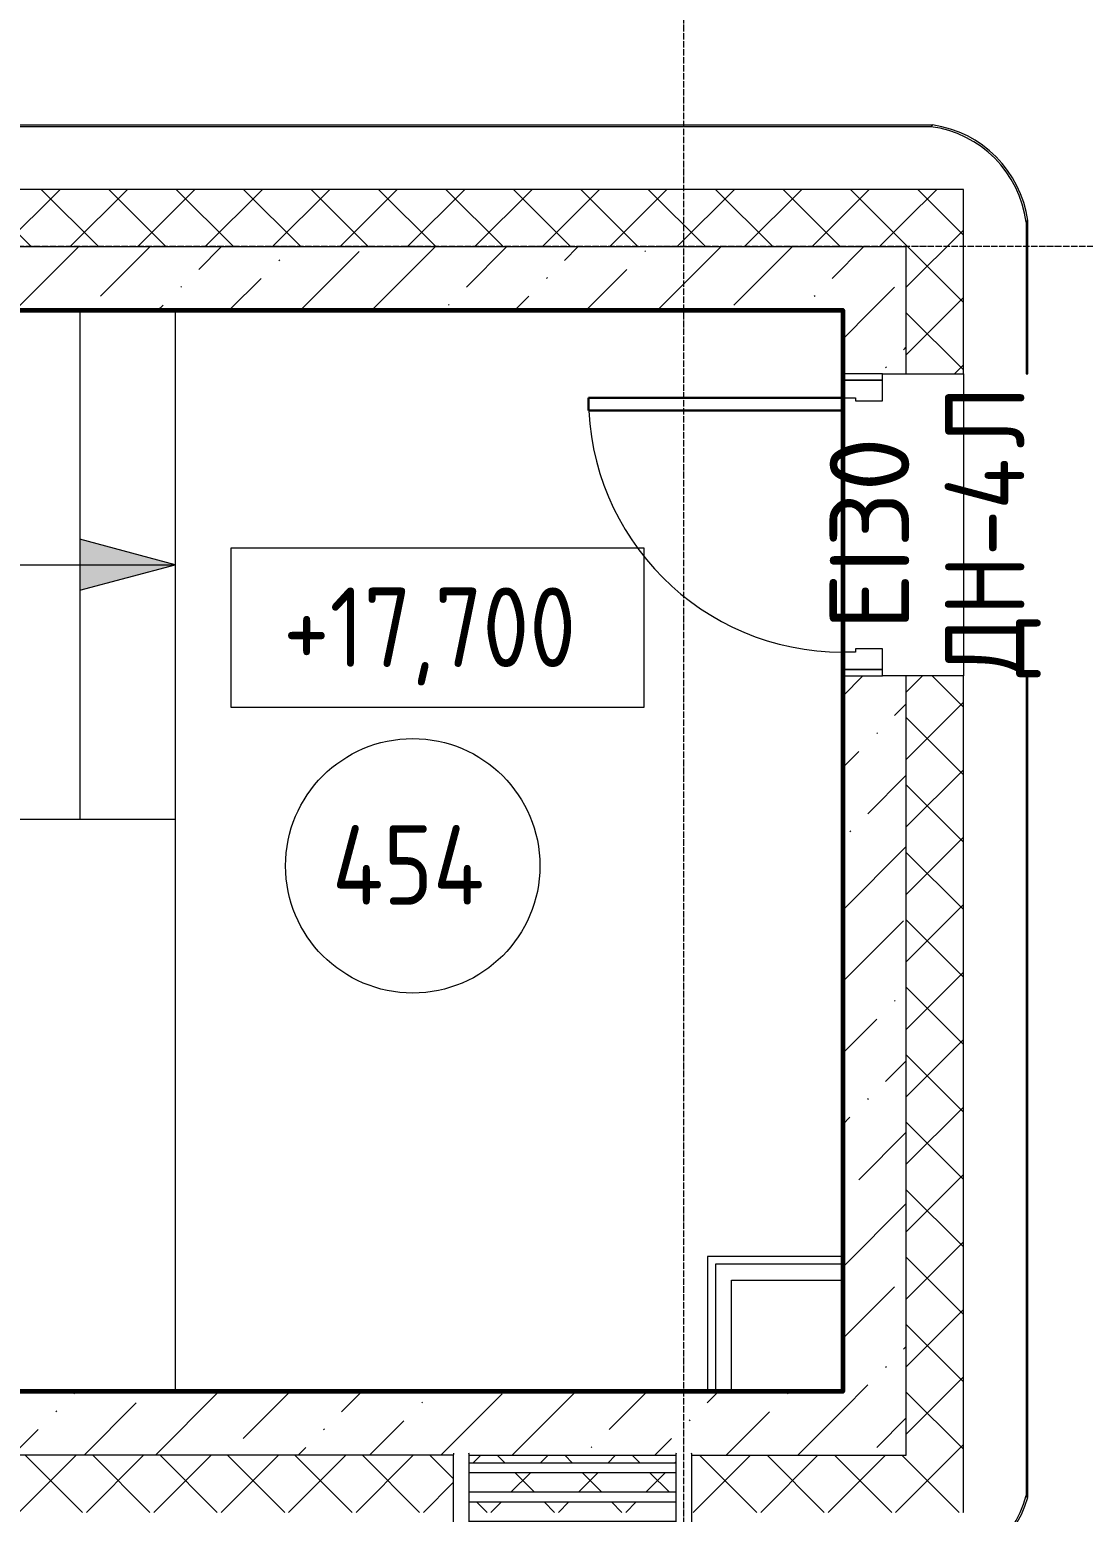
# Model space of a CAD drawing. Header units: millimetres. Extents: x -56773 to 221258, y -262288 to 26541.
# Drawn here: x -15648 to -12334, y -239489 to -234826 of the extents above; entities that cross this region are included whole.
import ezdxf

# ---------------------------------------------------------------- set-up
doc = ezdxf.new("R2010")
doc.units = ezdxf.units.MM
doc.linetypes.add('ADSK_Линия сетки', pattern=[25, 20, -2.5, 0, -2.5])
for name, color, linetype, lineweight in [('3.1 Штукатурка внешн стен для инвесторов', 5, 'Continuous', 60), ('Аннотация', 7, 'Continuous', 20), ('Двери', 7, 'Continuous', 9), ('Лестницы', 7, 'Continuous', 9), ('Марки дверей', 7, 'Continuous', 20), ('Марки помещений', 7, 'Continuous', 20), ('Оборудование', 7, 'Continuous', 18), ('Оси', 7, 'Continuous', 9), ('Отметки', 7, 'Continuous', 9), ('Панели витража', 7, 'Continuous', 9), ('Стены наружные', 7, 'Continuous', 18), ('Стены несущие', 7, 'Continuous', 30), ('Стены отделка', 7, 'Continuous', 30), ('Стены штриховка', 7, 'Continuous', 9), ('Стрелки вверх', 7, 'Continuous', 18)]:
    doc.layers.add(name, color=color, linetype=linetype, lineweight=lineweight)
doc.styles.add('GOST Common_2', font='', dxfattribs={"width": 0.9, "height": 250})
doc.styles.add('ISOCPEUR', font='isocpeur.ttf', dxfattribs={"height": 250})
doc.styles.get('GOST Common_2').set_extended_font_data('GOST Common')
pattern_1 = [(45, (9.36, -250313.7), (84.1895, 308.69595), [396.875, -79.375, 3.353, -76.022])]
pattern_2 = [(45, (9.36, -250313.7), (-106.066, 106.066), []), (135, (9.36, -250313.7), (-106.066, -106.066), [])]

# ---------------------------------------------------------------- blocks, each defined once
blk = doc.blocks.new('Системная панель - 1_Алюминиевая панель RAL 1013-3118565-Маркировочный 5-й')
at = {"layer": 'Панели витража', "lineweight": 18}
for p, q in [((575.6, 2.5), (-2005.6, 2.5)), ((-2005.6, 2.5), (-2005.6, -2.5)), ((575.6, -2.5), (575.6, 2.5)), ((2005.6, 2.5), (1525.6, 2.5)), ((1525.6, 2.5), (1525.6, -2.5)), ((2005.6, -2.5), (2005.6, 2.5)), ((-2005.6, -2.5), (575.6, -2.5)), ((1525.6, -2.5), (2005.6, -2.5))]:
    blk.add_line(p, q, dxfattribs=at)
blk = doc.blocks.new('Системная панель - 1_Алюминиевая панель RAL 1013-3091615-Маркировочный 5-й')
at = {"layer": 'Панели витража', "lineweight": 18}
for p, q in [((4380, 2.5), (-4380, 2.5)), ((-4380, 2.5), (-4380, -2.5)), ((4380, -2.5), (4380, 2.5)), ((-4380, -2.5), (4380, -2.5))]:
    blk.add_line(p, q, dxfattribs=at)
blk = doc.blocks.new('Дверь однопольная противопожарная - ДН-5Л 950х2100 Дверной блок однопольный глухой_ EI30_ правое открывание наружняя-2792595-Маркировочный 5-й')
at = {"layer": 'Двери', "lineweight": 30}
for p, q in [((400, 900), (360, 900)), ((360, 900), (360, 100)), ((400, 100), (400, 900)), ((360, 100), (400, 100))]:
    blk.add_line(p, q, dxfattribs=at)
at = {"layer": 'Двери'}
for p, q in [((-455, 100), (-475, 100)), ((-475, 100), (-475, -25)), ((-400, 100), (-455, 100)), ((-455, 100), (-455, -25)), ((-455, -25), (-455, 100)), ((-400, 60), (-400, 100)), ((455, 100), (400, 100)), ((400, 100), (400, 60)), ((455, -25), (455, 100)), ((475, 100), (455, 100)), ((455, 100), (455, -25)), ((475, -25), (475, 100)), ((-390, 60), (-400, 60)), ((-390, -25), (-390, 60)), ((400, 60), (390, 60)), ((390, 60), (390, -25)), ((-475, -25), (-455, -25)), ((-455, -25), (-390, -25)), ((390, -25), (455, -25)), ((455, -25), (475, -25))]:
    blk.add_line(p, q, dxfattribs=at)
blk.add_arc((400, 100), 800, 90, 180, dxfattribs=at)
blk = doc.blocks.new('Панель изогнутая_маленькая - Панель изогнутая_RAL 1013-3091830-Маркировочный 5-й')
at = {"layer": 'Панели витража', "lineweight": 18}
for p, q in [((-207.4, 4), (-207.4, -3.7)), ((207.4, -3), (207.4, 4.7))]:
    blk.add_line(p, q, dxfattribs=at)
for radius, start, end in [(342.7, 232.8663, 307.3295), (348.9, 233.628, 306.5624)]:
    blk.add_arc((-0.5, 277.2), radius, start, end, dxfattribs=at)
blk = doc.blocks.new('Панель изогнутая_маленькая - Панель изогнутая_RAL 1013-3091806-Маркировочный 5-й')
at = {"layer": 'Панели витража', "lineweight": 18}
for p, q in [((-212.1, 3.7), (-212.1, -4)), ((212.1, -4.7), (212.1, 3))]:
    blk.add_line(p, q, dxfattribs=at)
for radius, start, end in [(353.3, 53.0073, 126.8053), (347.2, 52.2424, 127.5649)]:
    blk.add_arc((-0.5, -279.2), radius, start, end, dxfattribs=at)
blk = doc.blocks.new('Pozharnaya_lestnitsa - Тип 1-3095833-Маркировочный 5-й')
at = {"layer": 'Оборудование'}
for p, q in [((-275, 1142.9), (-275, 1009.9)), ((430.3, 1157.9), (-230.3, 1157.9)), ((-225, 657.9), (-225, 1142.9)), ((-225, 1127.9), (425, 1127.9)), ((425, 1142.9), (425, 1009.9)), ((475, 657.9), (475, 1142.9)), ((-225.1, 1087.9), (425.2, 1087.9)), ((425.1, 1117.9), (-225, 1117.9)), ((425.1, 1025.9), (-225.1, 1025.9)), ((-225.1, 995.9), (425, 995.9)), ((425, 933.9), (-225.2, 933.9)), ((-225.1, 903.9), (425.1, 903.9)), ((425.2, 841.9), (-225, 841.9)), ((-225, 811.9), (425.1, 811.9)), ((425, 749.9), (-225.1, 749.9)), ((-275, 735.6), (-275, 142.9)), ((-225.3, 719.9), (425, 719.9)), ((425, 735.6), (425, 142.9)), ((425.3, 657.9), (-225, 657.9)), ((-225, 627.9), (425.2, 627.9)), ((425.2, 565.9), (-225, 565.9)), ((-225, 535.9), (425.1, 535.9)), ((425.1, 473.9), (-225, 473.9)), ((-225, 443.9), (425.3, 443.9)), ((-225, 299.5), (-225, 425.4)), ((475, 299.5), (475, 425.4)), ((425, 381.9), (-225.1, 381.9)), ((-225.2, 351.9), (425.3, 351.9)), ((425, 289.9), (-225, 289.9)), ((-225.1, 259.9), (425.1, 259.9)), ((425.1, 197.9), (-225.3, 197.9)), ((-225, 142.9), (-225, 217.5)), ((475, 142.9), (475, 217.5)), ((-225.1, 167.9), (425.2, 167.9))]:
    blk.add_line(p, q, dxfattribs=at)
at = {"layer": 'Оборудование', "flags": 128}
for points in [[(-275, 1142.9), (-275, 1142.5), (-275, 1141.3), (-275, 1139.3), (-275, 1136.5), (-275, 1132.9), (-275, 1128.6), (-275, 1123.4), (-275, 1117.5), (-275, 1110.8), (-275, 1103.4), (-275, 1095.3), (-275, 1086.4), (-275, 1076.8), (-275, 1066.5), (-275, 1055.6), (-275, 1043.9), (-275, 1031.7), (-275, 1018.8), (-275, 1005.3), (-275, 991.3), (-275, 976.6), (-275, 961.5), (-275, 945.8), (-275, 929.7), (-275, 913), (-275, 896), (-275, 878.6), (-275, 860.7), (-275, 842.6), (-275, 824.1), (-275, 805.3), (-275, 786.3), (-275, 767), (-275, 747.5), (-275, 727.9), (-275, 708.1), (-275, 688.2), (-275, 668.3), (-275, 648.3), (-275, 628.3), (-275, 608.3), (-275, 588.4), (-275, 568.6), (-275, 548.9), (-275, 529.3), (-275, 509.9), (-275, 490.7), (-275, 471.8), (-275, 453.2), (-275, 434.8), (-275, 416.8), (-275, 399.2), (-275, 381.9), (-275, 365), (-275, 348.6), (-275, 332.7), (-275, 317.3), (-275, 302.4), (-275, 288), (-275, 274.2), (-275, 261), (-275, 248.4), (-275, 236.4), (-275, 225.1), (-275, 214.5), (-275, 204.5), (-275, 195.2), (-275, 186.7), (-275, 178.9), (-275, 171.8), (-275, 165.5), (-275, 159.9), (-275, 155.1), (-275, 151.1), (-275, 147.9), (-275, 145.5), (-275, 143.8), (-275, 143), (-275, 142.9)], [(-225, 142.9), (-225, 143.3), (-225, 144.5), (-225, 146.5), (-225, 149.3), (-225, 152.9), (-225, 157.2), (-225, 162.4), (-225, 168.3), (-225, 174.9), (-225, 182.4), (-225, 190.5), (-225, 199.4), (-225, 209), (-225, 219.3), (-225, 230.2), (-225, 241.8), (-225, 254.1), (-225, 267), (-225, 280.5), (-225, 294.5), (-225, 309.2), (-225, 324.3), (-225, 340), (-225, 356.1), (-225, 372.7), (-225, 389.8), (-225, 407.2), (-225, 425.1), (-225, 443.2), (-225, 461.7), (-225, 480.5), (-225, 499.5), (-225, 518.8), (-225, 538.3), (-225, 557.9), (-225, 577.7), (-225, 597.6), (-225, 617.5), (-225, 637.5), (-225, 657.5), (-225, 677.5), (-225, 697.4), (-225, 717.2), (-225, 736.9), (-225, 756.5), (-225, 775.9), (-225, 795), (-225, 814), (-225, 832.6), (-225, 851), (-225, 869), (-225, 886.6), (-225, 903.9), (-225, 920.7), (-225, 937.1), (-225, 953.1), (-225, 968.5), (-225, 983.4), (-225, 997.8), (-225, 1011.6), (-225, 1024.8), (-225, 1037.4), (-225, 1049.4), (-225, 1060.7), (-225, 1071.3), (-225, 1081.3), (-225, 1090.6), (-225, 1099.1), (-225, 1106.9), (-225, 1114), (-225, 1120.3), (-225, 1125.9), (-225, 1130.7), (-225, 1134.7), (-225, 1137.9), (-225, 1140.3), (-225, 1141.9), (-225, 1142.8), (-225, 1142.9)], [(425, 1142.9), (425, 1142.5), (425, 1141.3), (425, 1139.3), (425, 1136.5), (425, 1132.9), (425, 1128.6), (425, 1123.4), (425, 1117.5), (425, 1110.8), (425, 1103.4), (425, 1095.3), (425, 1086.4), (425, 1076.8), (425, 1066.5), (425, 1055.6), (425, 1043.9), (425, 1031.7), (425, 1018.8), (425, 1005.3), (425, 991.3), (425, 976.6), (425, 961.5), (425, 945.8), (425, 929.7), (425, 913), (425, 896), (425, 878.6), (425, 860.7), (425, 842.6), (425, 824.1), (425, 805.3), (425, 786.3), (425, 767), (425, 747.5), (425, 727.9), (425, 708.1), (425, 688.2), (425, 668.3), (425, 648.3), (425, 628.3), (425, 608.3), (425, 588.4), (425, 568.6), (425, 548.9), (425, 529.3), (425, 509.9), (425, 490.7), (425, 471.8), (425, 453.2), (425, 434.8), (425, 416.8), (425, 399.2), (425, 381.9), (425, 365), (425, 348.6), (425, 332.7), (425, 317.3), (425, 302.4), (425, 288), (425, 274.2), (425, 261), (425, 248.4), (425, 236.4), (425, 225.1), (425, 214.5), (425, 204.5), (425, 195.2), (425, 186.7), (425, 178.9), (425, 171.8), (425, 165.5), (425, 159.9), (425, 155.1), (425, 151.1), (425, 147.9), (425, 145.5), (425, 143.8), (425, 143), (425, 142.9)], [(475, 142.9), (475, 143.3), (475, 144.5), (475, 146.5), (475, 149.3), (475, 152.9), (475, 157.2), (475, 162.4), (475, 168.3), (475, 174.9), (475, 182.4), (475, 190.5), (475, 199.4), (475, 209), (475, 219.3), (475, 230.2), (475, 241.8), (475, 254.1), (475, 267), (475, 280.5), (475, 294.5), (475, 309.2), (475, 324.3), (475, 340), (475, 356.1), (475, 372.7), (475, 389.8), (475, 407.2), (475, 425.1), (475, 443.2), (475, 461.7), (475, 480.5), (475, 499.5), (475, 518.8), (475, 538.3), (475, 557.9), (475, 577.7), (475, 597.6), (475, 617.5), (475, 637.5), (475, 657.5), (475, 677.5), (475, 697.4), (475, 717.2), (475, 736.9), (475, 756.5), (475, 775.9), (475, 795), (475, 814), (475, 832.6), (475, 851), (475, 869), (475, 886.6), (475, 903.9), (475, 920.7), (475, 937.1), (475, 953.1), (475, 968.5), (475, 983.4), (475, 997.8), (475, 1011.6), (475, 1024.8), (475, 1037.4), (475, 1049.4), (475, 1060.7), (475, 1071.3), (475, 1081.3), (475, 1090.6), (475, 1099.1), (475, 1106.9), (475, 1114), (475, 1120.3), (475, 1125.9), (475, 1130.7), (475, 1134.7), (475, 1137.9), (475, 1140.3), (475, 1141.9), (475, 1142.8), (475, 1142.9)]]:
    blk.add_lwpolyline(points, dxfattribs=at)
at = {"layer": 'Оборудование'}
for centre, start, end in [((-250, 1142.9), 165, 180), ((-250, 142.9), 180, 195), ((-250, 142.9), 345, 0), ((450, 142.9), 180, 195), ((450, 142.9), 345, 360)]:
    blk.add_arc(centre, 25, start, end, dxfattribs=at)
blk = doc.blocks.new('ADSK_Марка_Помещение_ОдноЗначение - Номер-159740-Маркировочный 5-й')
at = {"layer": 'Марки помещений'}
blk.add_circle((0, 0), 4, dxfattribs=at)
blk = doc.blocks.new('Высотные отметки - Рамка-12095-Маркировочный 5-й')
at = {"layer": 'Аннотация', "lineweight": 20}
for p, q in [((-6.5, 0), (-6.5, 5)), ((-6.5, 5), (6.5, 5)), ((6.5, 5), (6.5, 0)), ((6.5, 0), (-6.5, 0))]:
    blk.add_line(p, q, dxfattribs=at)

msp = doc.modelspace()

# ---------------------------------------------------------------- hatches: boundary and pattern name
at = {"layer": 'Стены наружные', "lineweight": 9}
h = msp.add_hatch(dxfattribs=at)
h.set_pattern_fill('FP_4', color=256, style=0, pattern_type=2)
h.set_pattern_definition(pattern_2)
h.paths.add_polyline_path([(-13622.8257, -235508.7359), (-12890.6385, -235508.7359), (-12890.6385, -235328.7359), (-21670.6385, -235328.7359), (-21670.6385, -235508.7359), (-15066.7393, -235508.7359)])
h = msp.add_hatch(dxfattribs=at)
h.set_pattern_fill('FP_4', color=256, style=0, pattern_type=2)
h.set_pattern_definition(pattern_2)
h.paths.add_polyline_path([(-12890.6385, -239308.7359), (-12710.6385, -239308.7359), (-12710.6385, -236858.7359), (-12890.6385, -236858.7359), (-12890.6385, -238307.6901)])
h.paths.add_polyline_path([(-12890.6385, -235908.7359), (-12710.6385, -235908.7359), (-12710.6385, -235328.7359), (-12890.6385, -235328.7359), (-12890.6385, -235761.1867)])
h = msp.add_hatch(dxfattribs=at)
h.set_pattern_fill('FP_2', color=256, style=0, pattern_type=2)
h.set_pattern_definition(pattern_1)
h.paths.add_polyline_path([(-13090.6385, -235708.7359), (-12890.6385, -235708.7359), (-12890.6385, -235508.7359), (-21490.6385, -235508.7359), (-21490.6385, -235708.7359), (-13622.8257, -235708.7359)])
h = msp.add_hatch(dxfattribs=at)
h.set_pattern_fill('FP_2', color=256, style=0, pattern_type=2)
h.set_pattern_definition(pattern_1)
h.paths.add_polyline_path([(-13090.6385, -239308.7359), (-12890.6385, -239308.7359), (-12890.6385, -236858.7359), (-13090.6385, -236858.7359), (-13090.6385, -239108.7359)])
h.paths.add_polyline_path([(-12890.6385, -235908.7359), (-12890.6385, -235708.7359), (-13090.6385, -235708.7359), (-13090.6385, -235908.7359), (-12965.6385, -235908.7359)])
h = msp.add_hatch(dxfattribs=at)
h.set_pattern_fill('FP_2', color=256, style=0, pattern_type=2)
h.set_pattern_definition(pattern_1)
h.paths.add_polyline_path([(-13090.6385, -239308.7359), (-13090.6385, -239108.7359), (-21290.6385, -239108.7359), (-21290.6385, -239308.7359), (-14315.2247, -239308.7359), (-14313.575, -239299.3402), (-14310.1828, -239293.4909), (-14305.3726, -239288.7995), (-14299.9045, -239285.7457), (-14295.2757, -239284.3464), (-14290.6385, -239283.7359), (-14281.3477, -239285.7559), (-14275.7969, -239288.8821), (-14271.186, -239293.3713), (-14267.7176, -239299.3026), (-14266.3801, -239303.8945), (-14265.6385, -239308.7359), (-13615.2247, -239308.7359), (-13613.575, -239299.3402), (-13610.1828, -239293.4909), (-13605.3726, -239288.7995), (-13599.9045, -239285.7457), (-13595.2757, -239284.3464), (-13590.4769, -239283.7572), (-13581.3477, -239285.7559), (-13575.7969, -239288.8821), (-13571.186, -239293.3713), (-13567.7176, -239299.3026), (-13566.3801, -239303.8945), (-13565.6385, -239308.7359), (-13261.8473, -239308.7359)])
h = msp.add_hatch(dxfattribs=at)
h.set_pattern_fill('FP_4', color=256, style=0, pattern_type=2)
h.set_pattern_definition(pattern_2)
h.paths.add_polyline_path([(-21490.6385, -239488.7359), (-14315.6385, -239488.7359), (-14315.6385, -239308.7359), (-21490.6385, -239308.7359)])
h.paths.add_polyline_path([(-12710.6385, -239488.7359), (-12710.6385, -239308.7359), (-13565.6385, -239308.7359), (-13565.6109, -239488.7359), (-12900.869, -239488.7359)])
h.paths.add_polyline_path([(-14254.5379, -239488.7359), (-13615.6385, -239488.7359), (-13615.6385, -239455.7359), (-14265.6385, -239455.7359), (-14265.6385, -239488.7359), (-14262.9643, -239488.7359)])
h.paths.add_polyline_path([(-14254.5379, -239425.7359), (-13615.6385, -239425.7359), (-13615.6385, -239363.7359), (-14265.6385, -239363.7359), (-14265.6385, -239425.7359)])
h.paths.add_polyline_path([(-13615.6385, -239333.7359), (-13615.6385, -239308.7359), (-14265.6385, -239308.7359), (-14265.6385, -239333.7359), (-13622.8257, -239333.7359)])
at = {"layer": 'Стрелки вверх'}
msp.add_hatch(color=256, dxfattribs=at).paths.add_polyline_path([(-15490.6385, -236589.1206), (-15190.6385, -236508.7359), (-15490.6385, -236428.3511)])

# ---------------------------------------------------------------- linework, layer by layer
at = {"layer": '3.1 Штукатурка внешн стен для инвесторов'}
msp.add_lwpolyline([(-21290.6385, -235708.7359), (-13090.6385, -235708.7359), (-13090.6385, -239108.7359), (-21290.6385, -239108.7359)], close=True, dxfattribs=at)
at = {"layer": 'Лестницы'}
for p, q in [((-15490.6385, -235708.7359), (-15490.6385, -237308.7359)), ((-15490.6385, -235708.7359), (-15490.6385, -237308.7359)), ((-15190.6385, -235708.7359), (-15190.6385, -237308.7359)), ((-15190.6385, -235708.7359), (-15190.6385, -237308.7359)), ((-13090.6385, -236783.7359), (-13090.6385, -236023.7359)), ((-15790.6385, -237308.7359), (-15490.6385, -237308.7359)), ((-15490.6385, -237308.7359), (-15190.6385, -237308.7359)), ((-15190.6385, -237308.7359), (-15190.6385, -239108.7359))]:
    msp.add_line(p, q, dxfattribs=at)
at = {"layer": 'Оси', "color": 253, "linetype": 'ADSK_Линия сетки', "lineweight": 5, "true_color": 0xaaaaaa}
for p, q in [((-13590.6385, -261287.5872), (-13590.6385, -225812.7907)), ((-2488.0423, -235508.7359), (-25230.7352, -235508.7359))]:
    msp.add_line(p, q, dxfattribs=at)
at = {"layer": 'Стены наружные', "lineweight": 9}
for p, q in [((-12710.6385, -235908.7359), (-12710.6385, -236858.7359)), ((-13090.6385, -236783.7359), (-13090.6385, -236023.7359))]:
    msp.add_line(p, q, dxfattribs=at)
at = {"layer": 'Стены несущие', "lineweight": 9}
for p, q in [((-12890.6385, -235708.7359), (-12890.6385, -235508.7359)), ((-21290.6385, -235708.7359), (-13090.6385, -235708.7359)), ((-13090.6385, -235708.7359), (-13090.6385, -235908.7359)), ((-12965.6385, -235908.7359), (-12890.6385, -235908.7359)), ((-13090.6385, -236858.7359), (-13090.6385, -238683.7359)), ((-12890.6385, -236858.7359), (-12965.6385, -236858.7359)), ((-13440.6385, -239108.7359), (-13440.6385, -238758.7359)), ((-13440.6385, -238758.7359), (-13090.6385, -238758.7359)), ((-13090.6385, -238758.7359), (-13090.6385, -239108.7359)), ((-13515.6385, -239108.7359), (-21290.6385, -239108.7359)), ((-13090.6385, -239108.7359), (-13440.6385, -239108.7359)), ((-14265.6385, -239308.7359), (-13615.6385, -239308.7359)), ((-13565.6385, -239308.7359), (-12890.6385, -239308.7359))]:
    msp.add_line(p, q, dxfattribs=at)
at = {"layer": 'Стены отделка', "lineweight": 9}
for p, q in [((-12710.6385, -235328.7359), (-21670.6385, -235328.7359)), ((-12710.6385, -235908.7359), (-12710.6385, -235328.7359)), ((-19840.6385, -235508.7359), (-12890.6385, -235508.7359)), ((-12890.6385, -235908.7359), (-12710.6385, -235908.7359)), ((-12710.6385, -236858.7359), (-12890.6385, -236858.7359)), ((-12710.6385, -239488.7359), (-12710.6385, -236858.7359)), ((-13515.6385, -238683.7359), (-13515.6385, -239108.7359)), ((-13090.6385, -238683.7359), (-13515.6385, -238683.7359)), ((-14315.6385, -239308.7359), (-21490.6385, -239308.7359))]:
    msp.add_line(p, q, dxfattribs=at)
at = {"layer": 'Стены штриховка', "lineweight": 9}
for p, q in [((-12890.6385, -235908.7359), (-12890.6385, -235708.7359)), ((-12890.6385, -239308.7359), (-12890.6385, -236858.7359)), ((-13490.6385, -238708.7359), (-13490.6385, -239108.7359)), ((-13090.6385, -238708.7359), (-13490.6385, -238708.7359)), ((-13090.6385, -238758.7359), (-13090.6385, -238683.7359)), ((-13515.6385, -239108.7359), (-13440.6385, -239108.7359))]:
    msp.add_line(p, q, dxfattribs=at)
at = {"layer": 'Стрелки вверх'}
for p, q in [((-15190.6385, -236508.7359), (-15490.6385, -236428.3511)), ((-15490.6385, -236428.3511), (-15490.6385, -236589.1206)), ((-15790.6385, -236508.7359), (-15490.6385, -236508.7359)), ((-15490.6385, -236508.7359), (-15190.6385, -236508.7359)), ((-15490.6385, -236589.1206), (-15190.6385, -236508.7359))]:
    msp.add_line(p, q, dxfattribs=at)

# ---------------------------------------------------------------- block references
at = {"layer": 'Двери', "color": 8, "true_color": 0x7f7f7f, "rotation": 89.99999999999993}
msp.add_blockref('Дверь однопольная противопожарная - ДН-5Л 950х2100 Дверной блок однопольный глухой_ EI30_ правое открывание наружняя-2792595-Маркировочный 5-й', (-12990.6385, -236383.7359), dxfattribs=at)
at = {"layer": 'Марки помещений', "xscale": 99.99999999999993, "yscale": 99.99999999999993, "zscale": 99.99999999999993}
msp.add_blockref('ADSK_Марка_Помещение_ОдноЗначение - Номер-159740-Маркировочный 5-й', (-14443.224, -237455.7097), dxfattribs=at)
at = {"layer": 'Оборудование', "rotation": 180}
msp.add_blockref('Pozharnaya_lestnitsa - Тип 1-3095833-Маркировочный 5-й', (-13840.6385, -239165.839), dxfattribs=at)
at = {"layer": 'Отметки', "lineweight": 20, "extrusion": (0, 0, -1), "xscale": 99.99999999999993, "yscale": 99.99999999999993, "zscale": 99.99999999999993}
msp.add_blockref('Высотные отметки - Рамка-12095-Маркировочный 5-й', (14365.6892, -236957.1658), dxfattribs=at)
at = {"layer": 'Панели витража'}
for name, p, rotation in [('Панель изогнутая_маленькая - Панель изогнутая_RAL 1013-3091806-Маркировочный 5-й', (-12660.6385, -235278.7359), 315), ('Системная панель - 1_Алюминиевая панель RAL 1013-3091615-Маркировочный 5-й', (-17190.6385, -235128.7359), 180), ('Системная панель - 1_Алюминиевая панель RAL 1013-3118565-Маркировочный 5-й', (-12510.6385, -237434.2966), 89.99999999999991), ('Панель изогнутая_маленькая - Панель изогнутая_RAL 1013-3091830-Маркировочный 5-й', (-12675.0517, -239566.2418), 37.5495096041351)]:
    msp.add_blockref(name, p, dxfattribs=dict(at, rotation=rotation))

# ---------------------------------------------------------------- texts
at = {"layer": 'Марки дверей', "lineweight": 5, "char_height": 250, "attachment_point": 1, "rotation": 90, "style": 'GOST Common_2'}
for s, insert, width in [('\\fGOST Common|b0|i0|c204|p34|;\\W.9;Л', (-12769.3508, -236142.7027), 223.670812), ('-4', (-12769.3508, -236482.0308), 411.265687), ('ДН', (-12769.3508, -236863.0308), 461.772)]:
    msp.add_mtext(s, dxfattribs=dict(at, insert=insert, width=width))
at = {"layer": 'Марки дверей', "color": 1, "lineweight": 5, "true_color": 0xff0000, "insert": (-13131.5162, -236715.1308), "char_height": 250, "width": 737.5525, "attachment_point": 1, "rotation": 90, "style": 'ISOCPEUR'}
msp.add_mtext('EI30', dxfattribs=at)
at = {"layer": 'Марки помещений', "lineweight": 9, "insert": (-14697.0313, -237327.9846), "char_height": 250, "width": 627.721312, "attachment_point": 1, "style": 'GOST Common_2'}
msp.add_mtext('454', dxfattribs=at)
at = {"layer": 'Отметки', "lineweight": 20, "insert": (-14850.9354, -236580.4587), "char_height": 250, "width": 1164.590943, "attachment_point": 1, "line_spacing_factor": 1.022761, "style": 'GOST Common_2'}
msp.add_mtext('+17,700', dxfattribs=at)

doc.saveas('drawing.dxf')
